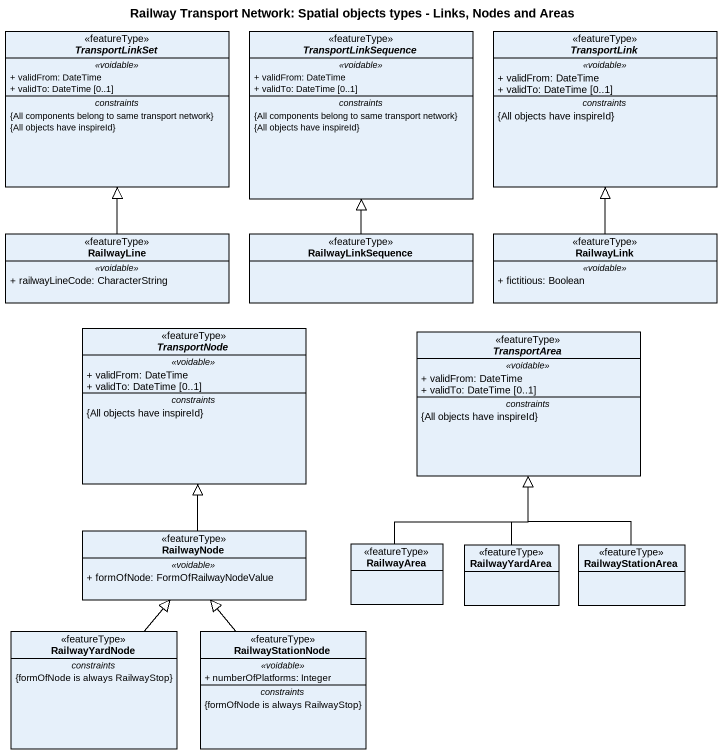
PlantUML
@startuml
title Railway Transport Network: Spatial objects types - Links, Nodes and Areas
hide circle
hide empty members
skinparam classAttributeIconSize 0
abstract class TransportLinkSet <<featureType>> {
  .. <<voidable>> ..
  + validFrom: DateTime
  + validTo: DateTime [0..1]
  -- constraints --
  {All components belong to same transport network}
  {All objects have inspireId}
}
abstract class TransportLinkSequence <<featureType>> {
  .. <<voidable>> ..
  + validFrom: DateTime
  + validTo: DateTime [0..1]
  -- constraints --
  {All components belong to same transport network}
  {All objects have inspireId}
}
abstract class TransportLink <<featureType>> {
  .. <<voidable>> ..
  + validFrom: DateTime
  + validTo: DateTime [0..1]
  -- constraints --
  {All objects have inspireId}
}
class RailwayLine <<featureType>> {
  .. <<voidable>> ..
  + railwayLineCode: CharacterString
}
class RailwayLinkSequence <<featureType>>
class RailwayLink <<featureType>> {
  .. <<voidable>> ..
  + fictitious: Boolean
}
abstract class TransportNode <<featureType>> {
  .. <<voidable>> ..
  + validFrom: DateTime
  + validTo: DateTime [0..1]
  -- constraints --
  {All objects have inspireId}
}
abstract class TransportArea <<featureType>> {
  .. <<voidable>> ..
  + validFrom: DateTime
  + validTo: DateTime [0..1]
  -- constraints --
  {All objects have inspireId}
}
class RailwayNode <<featureType>> {
  .. <<voidable>> ..
  + formOfNode: FormOfRailwayNodeValue
}
class RailwayArea <<featureType>>
class RailwayYardArea <<featureType>>
class RailwayStationArea <<featureType>>
class RailwayYardNode <<featureType>> {
  -- constraints --
  {formOfNode is always RailwayStop}
}
class RailwayStationNode <<featureType>> {
  .. <<voidable>> ..
  + numberOfPlatforms: Integer
  -- constraints --
  {formOfNode is always RailwayStop}
}
RailwayLine -up-|> TransportLinkSet
RailwayLinkSequence -up-|> TransportLinkSequence
RailwayLink -up-|> TransportLink
RailwayNode -up-|> TransportNode
RailwayArea -up-|> TransportArea
RailwayYardArea -up-|> TransportArea
RailwayStationArea -up-|> TransportArea
RailwayYardNode -up-|> RailwayNode
RailwayStationNode -up-|> RailwayNode
@enduml
